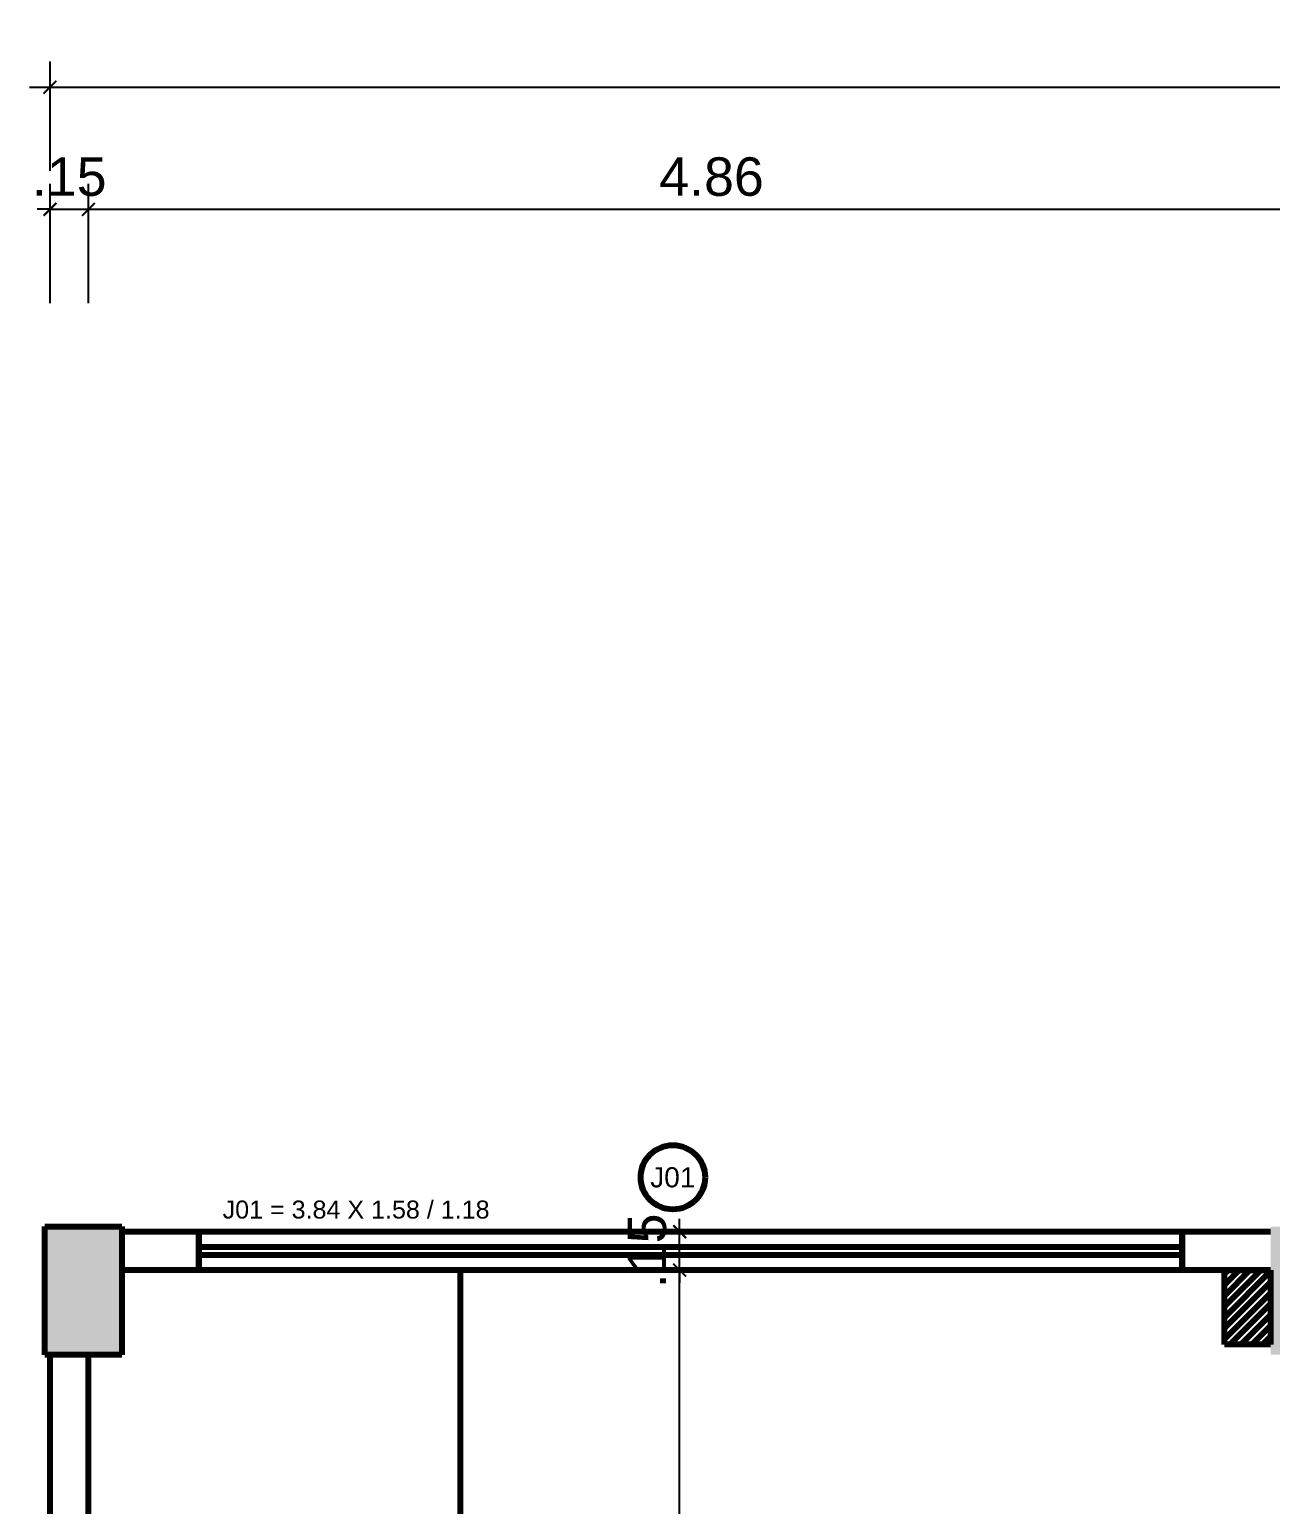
# Model space of a CAD drawing. Header units: metres. Extents: x -15851 to -15710, y 6781 to 6850.
# Drawn here: x -15749.26 to -15744.42, y 6801.63 to 6807.39 of the extents above; entities that cross this region are included whole.
import ezdxf

# ---------------------------------------------------------------- set-up
doc = ezdxf.new("R2010")
doc.units = ezdxf.units.M
doc.layers.add('cota', color=18, linetype='Continuous', lineweight=9)
doc.layers.add('parede', color=8, linetype='Continuous', lineweight=80)
doc.styles.add('AMBI', font='arial.ttf')
doc.styles.add('arial', font='arial.ttf')
doc.dimstyles.new('1-50', dxfattribs={"dimtxt": 0.15, "dimasz": 0.05, "dimexe": 0.1, "dimexo": 0.15, "dimgap": 0.05, "dimtad": 1, "dimzin": 4, "dimdsep": 46, "dimtxsty": 'arial', "dimblk": 'ARCHTICK', "dimcen": 0, "dimdle": 0.08, "dimclrd": 256, "dimclre": 256, "dimclrt": 256, "dimadec": 1, "dimazin": 0, "dimtfac": 1, "dimtix": 1, "dimtmove": 0, "dimatfit": 0, "dimldrblk": 'ARCHTICK', "dimfxl": 1, "dimtolj": 1, "dimarcsym": 0})

# ---------------------------------------------------------------- blocks, each defined once
blk = doc.blocks.new('asdf')
at = {"layer": 'parede'}
h = blk.add_hatch(color=256, dxfattribs=at)
h.paths.add_polyline_path([(-15936.6437, 6790.3875), (-15936.9437, 6790.3875), (-15936.9437, 6789.8875), (-15936.6437, 6789.8875)])
h.paths.add_polyline_path([(-15936.6437, 6796.4875), (-15936.9437, 6796.4875), (-15936.9437, 6795.9875), (-15936.6437, 6795.9875)])
h.paths.add_polyline_path([(-15936.6437, 6802.7175), (-15936.9437, 6802.7175), (-15936.9437, 6802.2175), (-15936.6437, 6802.2175)])
h.paths.add_polyline_path([(-15941.4237, 6802.7175), (-15941.7237, 6802.7175), (-15941.7237, 6802.2175), (-15941.4237, 6802.2175)])
h.paths.add_polyline_path([(-15941.4237, 6796.4875), (-15941.7237, 6796.4875), (-15941.7237, 6795.9875), (-15941.4237, 6795.9875)])
h.paths.add_polyline_path([(-15941.4237, 6790.3875), (-15941.7237, 6790.3875), (-15941.7237, 6789.8875), (-15941.4237, 6789.8875)])
h.paths.add_polyline_path([(-15941.5737, 6787.3375), (-15941.8737, 6787.3375), (-15941.8737, 6787.1375), (-15941.5737, 6787.1375)])
h.paths.add_polyline_path([(-15946.2037, 6787.3375), (-15946.5037, 6787.3375), (-15946.5037, 6787.1375), (-15946.2037, 6787.1375)])
h.paths.add_polyline_path([(-15948.8937, 6787.3375), (-15949.1937, 6787.3375), (-15949.1937, 6787.1375), (-15948.8937, 6787.1375)])
h.paths.add_polyline_path([(-15950.9837, 6790.3875), (-15951.2837, 6790.3875), (-15951.2837, 6789.8875), (-15950.9837, 6789.8875)])
h.paths.add_polyline_path([(-15955.7637, 6790.3875), (-15956.0637, 6790.3875), (-15956.0637, 6790.2375), (-15956.0637, 6789.8875), (-15955.7637, 6789.8875)])
h.paths.add_polyline_path([(-15960.5437, 6790.3875), (-15960.8437, 6790.3875), (-15960.8437, 6789.8875), (-15960.5437, 6789.8875)])
h.paths.add_polyline_path([(-15960.5437, 6796.4875), (-15960.8437, 6796.4875), (-15960.8437, 6795.9875), (-15960.5437, 6795.9875)])
h.paths.add_polyline_path([(-15955.7637, 6796.4875), (-15956.0637, 6796.4875), (-15956.0637, 6795.9875), (-15955.7637, 6795.9875)])
h.paths.add_polyline_path([(-15950.9837, 6796.4875), (-15951.2837, 6796.4875), (-15951.2837, 6795.9875), (-15950.9837, 6795.9875)])
h.paths.add_polyline_path([(-15946.2037, 6796.4875), (-15946.5037, 6796.4875), (-15946.5037, 6795.9875), (-15946.2037, 6795.9875)])
h.paths.add_polyline_path([(-15943.7537, 6800.7375), (-15944.0537, 6800.7375), (-15944.0537, 6800.5375), (-15943.7537, 6800.5375)])
h.paths.add_polyline_path([(-15946.3187, 6802.7175), (-15946.6187, 6802.7175), (-15946.6187, 6802.2175), (-15946.3187, 6802.2175)])
h.paths.add_polyline_path([(-15948.5937, 6800.7375), (-15948.8937, 6800.7375), (-15948.8937, 6800.5375), (-15948.5937, 6800.5375)])
h.paths.add_polyline_path([(-15953.4337, 6800.7375), (-15953.7337, 6800.7375), (-15953.7337, 6800.5375), (-15953.4337, 6800.5375)])
h.paths.add_polyline_path([(-15950.7887, 6802.7175), (-15951.0887, 6802.7175), (-15951.0887, 6802.2175), (-15950.7887, 6802.2175)])
h.paths.add_polyline_path([(-15955.7637, 6802.7175), (-15956.0637, 6802.7175), (-15956.0637, 6802.2175), (-15955.7637, 6802.2175)])
h.paths.add_polyline_path([(-15960.5437, 6802.7175), (-15960.8437, 6802.7175), (-15960.8437, 6802.2175), (-15960.5437, 6802.2175)])
h.paths.add_polyline_path([(-15955.4137, 6806.1675), (-15955.8137, 6806.1675), (-15955.8137, 6805.9675), (-15955.4137, 6805.9675)])
h.paths.add_polyline_path([(-15950.9337, 6806.1675), (-15951.3337, 6806.1675), (-15951.3337, 6805.9675), (-15950.9337, 6805.9675)])
h.paths.add_polyline_path([(-15946.1537, 6806.1675), (-15946.5537, 6806.1675), (-15946.5537, 6805.9675), (-15946.1537, 6805.9675)])
h.paths.add_polyline_path([(-15941.6837, 6806.1675), (-15942.0837, 6806.1675), (-15942.0837, 6805.9675), (-15941.6837, 6805.9675)])
for p, q in [((-15960.8437, 6802.7175), (-15960.5437, 6802.7175)), ((-15960.8437, 6802.2175), (-15960.8437, 6802.7175)), ((-15960.5437, 6802.7175), (-15960.5437, 6802.2175)), ((-15960.5437, 6802.6975), (-15960.2437, 6802.6975)), ((-15960.2437, 6802.6975), (-15960.2437, 6802.5475)), ((-15960.2437, 6802.5475), (-15960.2437, 6802.6975)), ((-15960.2437, 6802.6975), (-15956.4087, 6802.6975)), ((-15956.4087, 6802.6975), (-15956.4087, 6802.5475)), ((-15956.4087, 6802.5475), (-15956.4087, 6802.6975)), ((-15956.4087, 6802.6975), (-15956.0637, 6802.6975)), ((-15956.4087, 6802.6375), (-15960.2437, 6802.6375)), ((-15960.2437, 6802.6375), (-15960.2437, 6802.6075)), ((-15960.2437, 6802.6075), (-15956.4087, 6802.6075)), ((-15956.4087, 6802.6075), (-15956.4087, 6802.6375)), ((-15960.2437, 6802.5475), (-15960.5437, 6802.5475)), ((-15956.4087, 6802.5475), (-15960.2437, 6802.5475)), ((-15956.0637, 6802.5475), (-15956.4087, 6802.5475)), ((-15956.2437, 6802.5475), (-15956.0637, 6802.5475)), ((-15956.2437, 6802.2575), (-15956.2437, 6802.5475)), ((-15956.0637, 6802.5475), (-15956.0637, 6802.2575)), ((-15956.0637, 6802.2575), (-15956.2437, 6802.2575)), ((-15960.5437, 6802.2175), (-15960.8437, 6802.2175)), ((-15960.8237, 6796.4875), (-15960.8237, 6802.2175)), ((-15960.6737, 6796.4875), (-15960.6737, 6802.2175))]:
    blk.add_line(p, q, dxfattribs=at)
at = {"layer": 'parede', "ltscale": 0.2}
blk.add_line((-15959.2237, 6802.5475), (-15959.2237, 6801.1475), dxfattribs=at)
at = {"layer": 'parede', "linetype": 'Continuous'}
for p, q in [((-15956.2437, 6802.5326), (-15956.2288, 6802.5475)), ((-15956.2437, 6802.4902), (-15956.1864, 6802.5475)), ((-15956.2437, 6802.4478), (-15956.144, 6802.5475)), ((-15956.2437, 6802.4053), (-15956.1016, 6802.5475)), ((-15956.2437, 6802.3629), (-15956.0637, 6802.5429)), ((-15956.2437, 6802.3205), (-15956.0637, 6802.5005)), ((-15956.2437, 6802.2781), (-15956.0637, 6802.4581)), ((-15956.2219, 6802.2575), (-15956.0637, 6802.4156)), ((-15956.1794, 6802.2575), (-15956.0637, 6802.3732)), ((-15956.137, 6802.2575), (-15956.0637, 6802.3308)), ((-15956.0946, 6802.2575), (-15956.0637, 6802.2884))]:
    blk.add_line(p, q, dxfattribs=at)
at = {"layer": 'parede'}
blk.add_circle((-15958.3945, 6802.9094), 0.1254, dxfattribs=at)
at = {"layer": 'parede', "style": 'AMBI'}
for s, height, p in [('J01', 0.07833, (-15958.483, 6802.8702)), ('J01 = 3.84 X 1.58 / 1.18', 0.07, (-15960.1504, 6802.7487))]:
    blk.add_text(s, height=height, dxfattribs=at).set_placement(p)
blk = doc.blocks.new('_ArchTick')
at = {"color": 0, "linetype": 'ByBlock', "const_width": 0.15}
blk.add_lwpolyline([(-0.5, -0.5), (0.5, 0.5)], dxfattribs=at)
blk = doc.blocks.new('*D289')
at = {"layer": 'cota', "lineweight": -2, "transparency": 16777216}
for p, q in [((-15749.1811, 6806.3175), (-15749.1811, 6806.784)), ((-15749.0311, 6806.3175), (-15749.0311, 6806.784)), ((-15749.1811, 6806.684), (-15749.2311, 6806.684)), ((-15749.1811, 6806.684), (-15749.0311, 6806.684)), ((-15749.0311, 6806.684), (-15748.9811, 6806.684))]:
    blk.add_line(p, q, dxfattribs=at)
at = {"layer": 'Defpoints', "color": 0, "transparency": 16777216}
for p in [(-15749.0311, 6806.684), (-15749.1811, 6806.1675), (-15749.0311, 6806.1675)]:
    blk.add_point(p, dxfattribs=at)
at = {"layer": 'cota', "lineweight": -2, "transparency": 16777216, "xscale": 0.05, "yscale": 0.05, "zscale": 0.05}
blk.add_blockref('_ArchTick', (-15749.1811, 6806.684), dxfattribs=at)
at = {"layer": 'cota', "lineweight": -2, "transparency": 16777216, "xscale": 0.05, "yscale": 0.05, "zscale": 0.05, "rotation": 180}
blk.add_blockref('_ArchTick', (-15749.0311, 6806.684), dxfattribs=at)
at = {"layer": 'cota', "transparency": 16777216, "insert": (-15749.1061, 6806.8106), "char_height": 0.15, "attachment_point": 5, "style": 'arial'}
blk.add_mtext('\\A1;.15', dxfattribs=at)
blk = doc.blocks.new('*D290')
at = {"layer": 'cota', "lineweight": -2, "transparency": 16777216}
for p, q in [((-15749.0311, 6806.3175), (-15749.0311, 6806.784)), ((-15744.1711, 6806.3175), (-15744.1711, 6806.784)), ((-15749.1111, 6806.684), (-15744.0911, 6806.684))]:
    blk.add_line(p, q, dxfattribs=at)
at = {"layer": 'Defpoints', "color": 0, "transparency": 16777216}
for p in [(-15744.1711, 6806.684), (-15749.0311, 6806.1675), (-15744.1711, 6806.1675)]:
    blk.add_point(p, dxfattribs=at)
at = {"layer": 'cota', "lineweight": -2, "transparency": 16777216, "xscale": 0.05, "yscale": 0.05, "zscale": 0.05, "rotation": 180}
blk.add_blockref('_ArchTick', (-15749.0311, 6806.684), dxfattribs=at)
at = {"layer": 'cota', "lineweight": -2, "transparency": 16777216, "xscale": 0.05, "yscale": 0.05, "zscale": 0.05}
blk.add_blockref('_ArchTick', (-15744.1711, 6806.684), dxfattribs=at)
at = {"layer": 'cota', "transparency": 16777216, "insert": (-15746.6011, 6806.8106), "char_height": 0.15, "attachment_point": 5, "style": 'arial'}
blk.add_mtext('\\A1;4.86', dxfattribs=at)
blk = doc.blocks.new('*D306')
at = {"layer": 'cota', "lineweight": -2, "transparency": 16777216}
for p, q in [((-15749.1811, 6806.834), (-15749.1811, 6807.2602)), ((-15725.0211, 6806.834), (-15725.0211, 6807.2602)), ((-15749.2611, 6807.1602), (-15724.9411, 6807.1602))]:
    blk.add_line(p, q, dxfattribs=at)
at = {"layer": 'Defpoints', "color": 0, "transparency": 16777216}
for p in [(-15725.0211, 6807.1602), (-15749.1811, 6806.684), (-15725.0211, 6806.684)]:
    blk.add_point(p, dxfattribs=at)
at = {"layer": 'cota', "lineweight": -2, "transparency": 16777216, "xscale": 0.05, "yscale": 0.05, "zscale": 0.05, "rotation": 180}
blk.add_blockref('_ArchTick', (-15749.1811, 6807.1602), dxfattribs=at)
at = {"layer": 'cota', "lineweight": -2, "transparency": 16777216, "xscale": 0.05, "yscale": 0.05, "zscale": 0.05}
blk.add_blockref('_ArchTick', (-15725.0211, 6807.1602), dxfattribs=at)
at = {"layer": 'cota', "transparency": 16777216, "insert": (-15737.1011, 6807.2868), "char_height": 0.15, "attachment_point": 5, "style": 'arial'}
blk.add_mtext('\\A1;24.16', dxfattribs=at)
blk = doc.blocks.new('*D334')
at = {"layer": 'cota', "lineweight": -2, "transparency": 16777216}
for p, q in [((-15746.7255, 6798.3625), (-15746.7255, 6802.6275)), ((-15746.7428, 6802.5475), (-15746.8255, 6802.5475)), ((-15746.7428, 6798.4425), (-15746.8255, 6798.4425))]:
    blk.add_line(p, q, dxfattribs=at)
at = {"layer": 'Defpoints', "color": 0, "transparency": 16777216}
for p in [(-15746.7255, 6802.5475), (-15746.5928, 6802.5475), (-15746.5928, 6798.4425)]:
    blk.add_point(p, dxfattribs=at)
at = {"layer": 'cota', "lineweight": -2, "transparency": 16777216, "xscale": 0.05, "yscale": 0.05, "zscale": 0.05}
for p, rotation in [((-15746.7255, 6802.5475), 90), ((-15746.7255, 6798.4425), 270)]:
    blk.add_blockref('_ArchTick', p, dxfattribs=dict(at, rotation=rotation))
at = {"layer": 'cota', "transparency": 16777216, "insert": (-15746.8508, 6800.495), "char_height": 0.15, "attachment_point": 5, "rotation": 90, "style": 'arial'}
blk.add_mtext('\\A1;4.11', dxfattribs=at)
blk = doc.blocks.new('*D335')
at = {"layer": 'cota', "lineweight": -2, "transparency": 16777216}
for p, q in [((-15746.7255, 6802.6975), (-15746.7255, 6802.7475)), ((-15746.7428, 6802.6975), (-15746.8255, 6802.6975)), ((-15746.7255, 6802.5475), (-15746.7255, 6802.6975)), ((-15746.7428, 6802.5475), (-15746.8255, 6802.5475)), ((-15746.7255, 6802.5475), (-15746.7255, 6802.4975))]:
    blk.add_line(p, q, dxfattribs=at)
at = {"layer": 'Defpoints', "color": 0, "transparency": 16777216}
for p in [(-15746.7255, 6802.6975), (-15746.5928, 6802.6975), (-15746.5928, 6802.5475)]:
    blk.add_point(p, dxfattribs=at)
at = {"layer": 'cota', "lineweight": -2, "transparency": 16777216, "xscale": 0.05, "yscale": 0.05, "zscale": 0.05}
for p, rotation in [((-15746.7255, 6802.6975), 270), ((-15746.7255, 6802.5475), 90)]:
    blk.add_blockref('_ArchTick', p, dxfattribs=dict(at, rotation=rotation))
at = {"layer": 'cota', "transparency": 16777216, "insert": (-15746.8521, 6802.6225), "char_height": 0.15, "attachment_point": 5, "rotation": 90, "style": 'arial'}
blk.add_mtext('\\A1;.15', dxfattribs=at)

msp = doc.modelspace()

# ---------------------------------------------------------------- block references
at = {"layer": 'parede'}
msp.add_blockref('asdf', (211.6426, 0), dxfattribs=at)

# ---------------------------------------------------------------- dimensions: what is measured, and where the dimension line sits
at = {"layer": 'cota'}
for base, p1, p2, picture, middle in [((-15725.0211, 6807.1602), (-15749.1811, 6806.684), (-15725.0211, 6806.684), '*D306', (-15737.1011, 6807.2868)), ((-15749.0311, 6806.684), (-15749.1811, 6806.1675), (-15749.0311, 6806.1675), '*D289', (-15749.1061, 6806.8106))]:
    dim = msp.add_linear_dim(base=base, p1=p1, p2=p2, dimstyle='1-50', dxfattribs=at)
    dim.commit()
    dim.dimension.update_dxf_attribs({"geometry": picture, "text_midpoint": middle})
dim = msp.add_linear_dim(base=(-15744.1711, 6806.684), p1=(-15749.0311, 6806.1675), p2=(-15744.1711, 6806.1675), dimstyle='1-50', override={"dimtmove": 1}, dxfattribs=at)
dim.commit()
dim.dimension.update_dxf_attribs({"geometry": '*D290', "text_midpoint": (-15746.6011, 6806.8106)})
for base, p1, p2, picture, middle in [((-15746.7255, 6802.6975), (-15746.5928, 6802.5475), (-15746.5928, 6802.6975), '*D335', (-15746.8521, 6802.6225)), ((-15746.7254791214, 6802.5474798172), (-15746.5927569639, 6798.4424798172), (-15746.5927569639, 6802.5474798172), '*D334', (-15746.8507860791, 6800.4949798172))]:
    dim = msp.add_linear_dim(base=base, p1=p1, p2=p2, angle=90, dimstyle='1-50', override={"dimtmove": 1}, dxfattribs=at)
    dim.commit()
    dim.dimension.update_dxf_attribs({"geometry": picture, "text_midpoint": middle})

doc.saveas('drawing.dxf')
